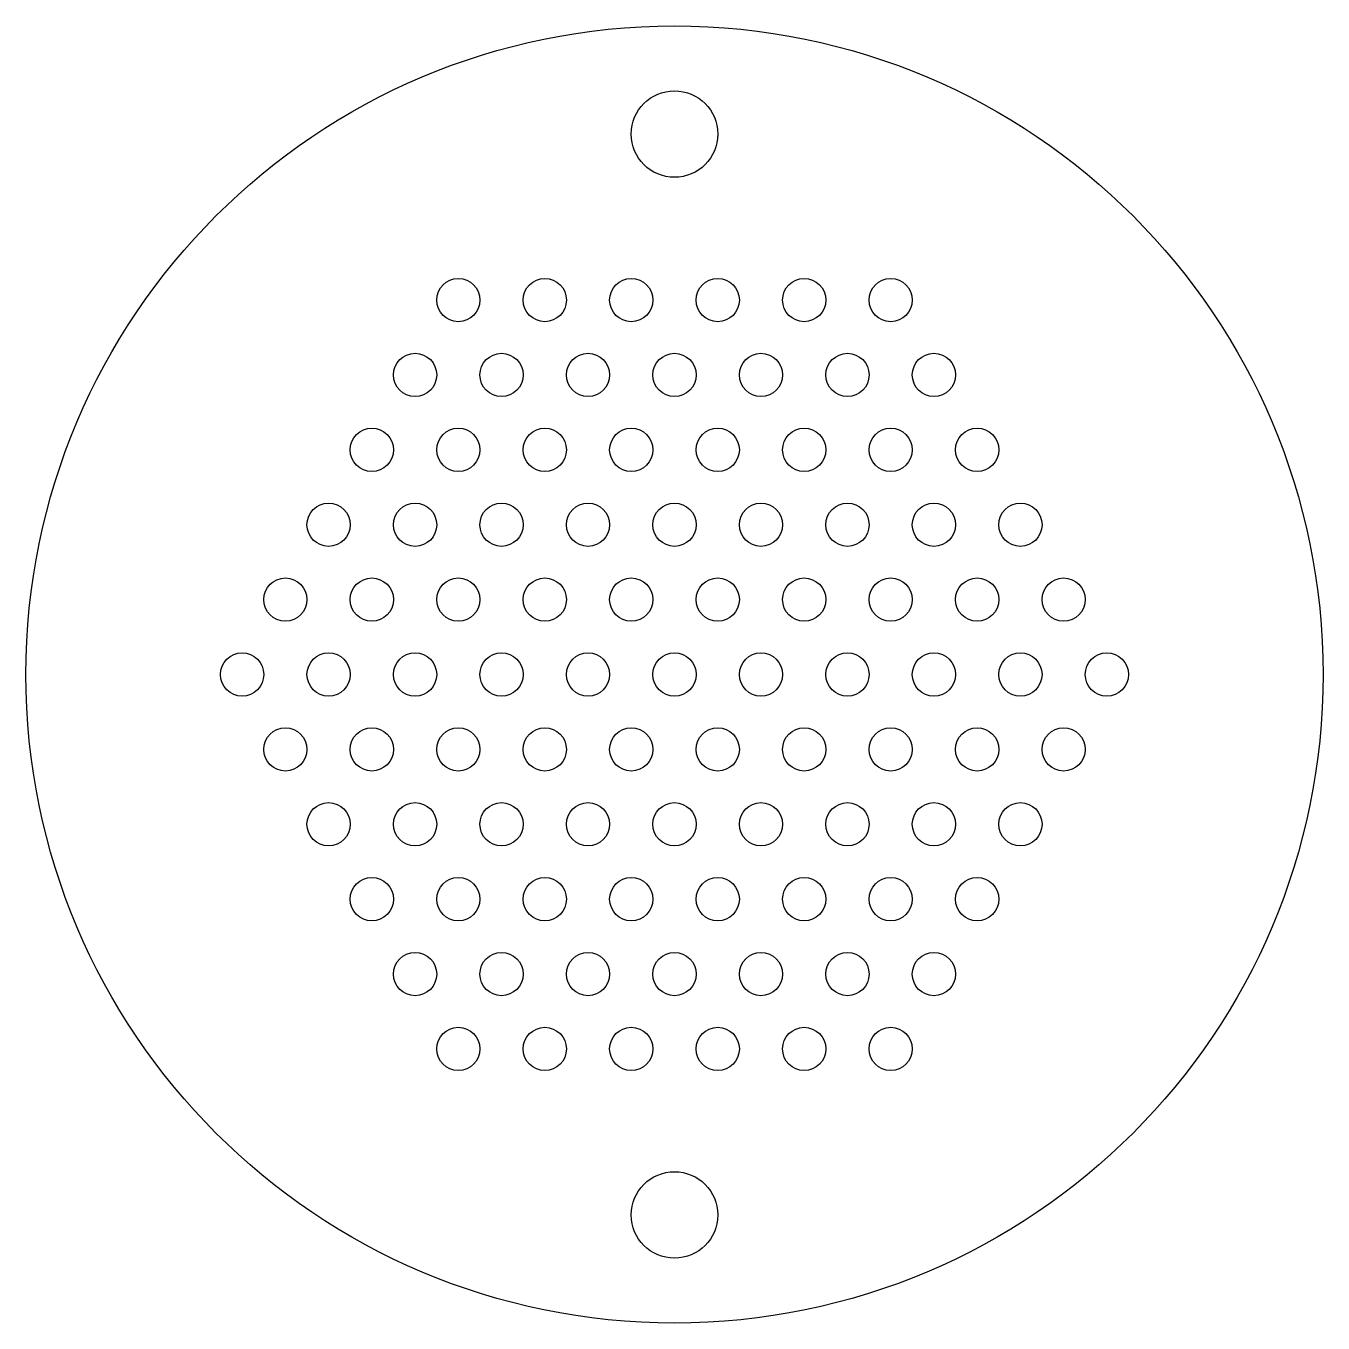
# Model space of a CAD drawing. Header units: millimetres. Extents: x -15 to 15, y -15 to 15.
import ezdxf

# ---------------------------------------------------------------- set-up
doc = ezdxf.new("R2010")
doc.units = ezdxf.units.MM
for name, color, linetype in [('Hole', 7, 'Continuous'), ('Pattern', 7, 'Continuous'), ('Shape', 7, 'Continuous')]:
    doc.layers.add(name, color=color, linetype=linetype)

msp = doc.modelspace()

# ---------------------------------------------------------------- linework, layer by layer
at = {"layer": 'Hole'}
for centre in [(0, 12.5), (0, -12.5)]:
    msp.add_circle(centre, 1, dxfattribs=at)
at = {"layer": 'Pattern'}
for centre in [(-5, 8.66025), (-3, 8.66025), (-1, 8.66025), (1, 8.66025), (3, 8.66025), (5, 8.66025), (-6, 6.9282), (-4, 6.9282), (-2, 6.9282), (0, 6.9282), (2, 6.9282), (4, 6.9282), (6, 6.9282), (-7, 5.19615), (-5, 5.19615), (-3, 5.19615), (-1, 5.19615), (1, 5.19615), (3, 5.19615), (5, 5.19615), (7, 5.19615), (-8, 3.4641), (-6, 3.4641), (-4, 3.4641), (-2, 3.4641), (0, 3.4641), (2, 3.4641), (4, 3.4641), (6, 3.4641), (8, 3.4641), (-9, 1.73205), (-7, 1.73205), (-5, 1.73205), (-3, 1.73205), (-1, 1.73205), (1, 1.73205), (3, 1.73205), (5, 1.73205), (7, 1.73205), (9, 1.73205), (-10, 0), (-8, 0), (-6, 0), (-4, 0), (-2, 0), (0, 0), (2, 0), (4, 0), (6, 0), (8, 0), (10, 0), (-9, -1.73205), (-7, -1.73205), (-5, -1.73205), (-3, -1.73205), (-1, -1.73205), (1, -1.73205), (3, -1.73205), (5, -1.73205), (7, -1.73205), (9, -1.73205), (-8, -3.4641), (-6, -3.4641), (-4, -3.4641), (-2, -3.4641), (0, -3.4641), (2, -3.4641), (4, -3.4641), (6, -3.4641), (8, -3.4641), (-7, -5.19615), (-5, -5.19615), (-3, -5.19615), (-1, -5.19615), (1, -5.19615), (3, -5.19615), (5, -5.19615), (7, -5.19615), (-6, -6.9282), (-4, -6.9282), (-2, -6.9282), (0, -6.9282), (2, -6.9282), (4, -6.9282), (6, -6.9282), (-5, -8.66025), (-3, -8.66025), (-1, -8.66025), (1, -8.66025), (3, -8.66025), (5, -8.66025)]:
    msp.add_circle(centre, 0.5, dxfattribs=at)
at = {"layer": 'Shape'}
msp.add_circle((0, 0), 15, dxfattribs=at)

doc.saveas('drawing.dxf')
